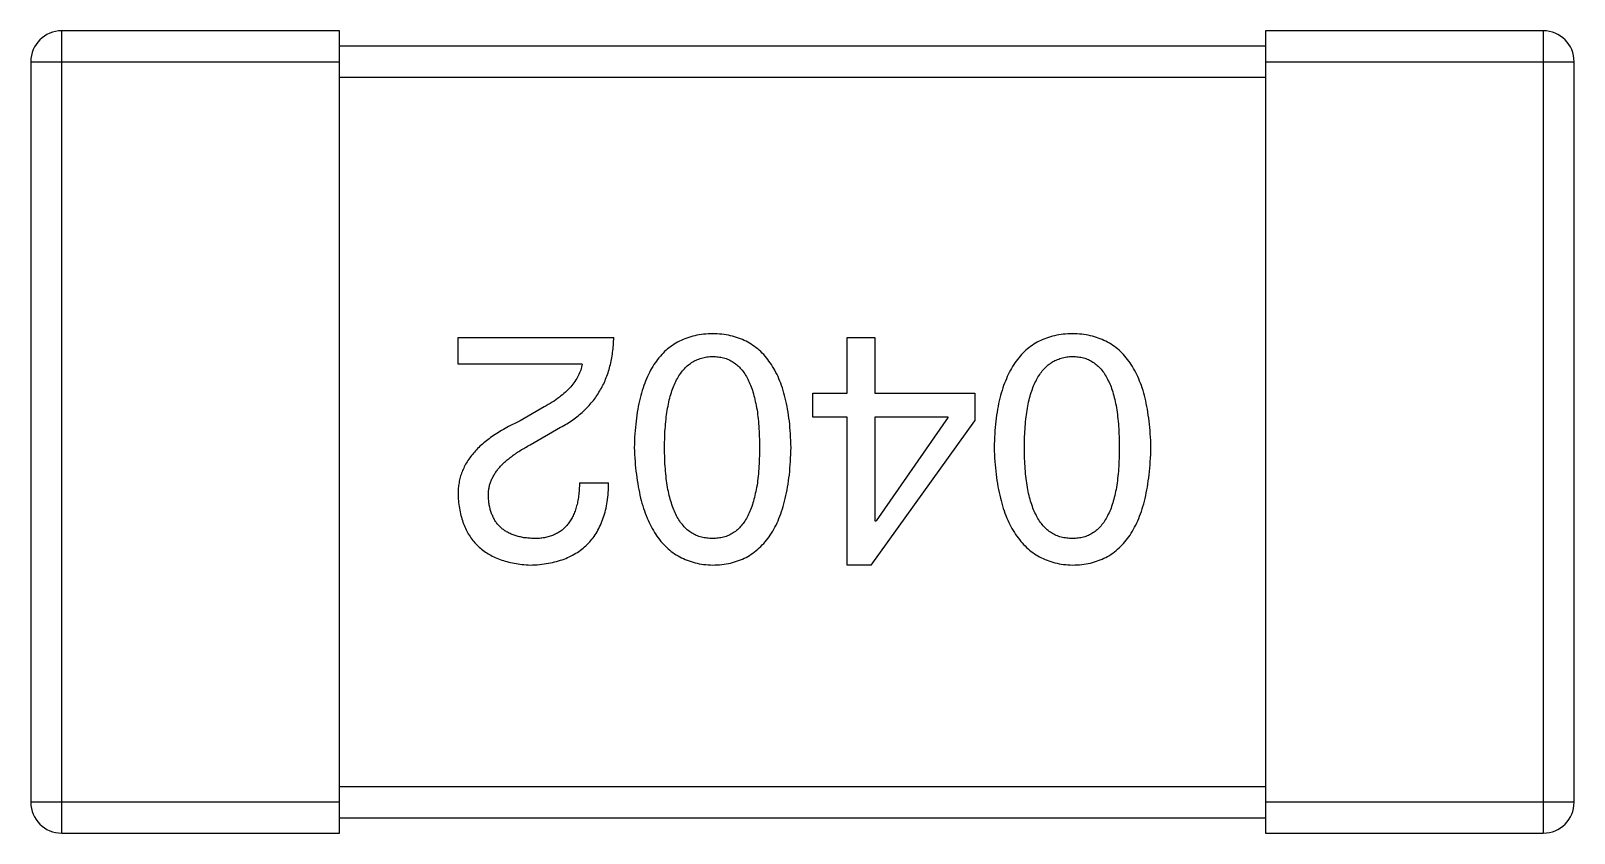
# Model space of a CAD drawing. Header units: inches. Extents: x 4.1 to 94, y -51.8 to -2.2.
# Drawn here: x 77.104 to 78.104, y -23.325 to -22.805 of the extents above; entities that cross this region are included whole.
import ezdxf

# ---------------------------------------------------------------- set-up
doc = ezdxf.new("R2010")
doc.units = ezdxf.units.IN
doc.header["$LTSCALE"] = 1.21
doc.header["$MEASUREMENT"] = 0
doc.layers.get('0').update_dxf_attribs({"linetype": 'CONTINUOUS'})

msp = doc.modelspace()

# ---------------------------------------------------------------- linework, layer by layer
at = {"color": 7, "linetype": 'Continuous'}
for p, q in [((77.1241, -23.3251), (77.1241, -22.8051)), ((77.3041, -22.8051), (77.1241, -22.8051)), ((77.3041, -23.3251), (77.3041, -22.8051)), ((77.9041, -22.8051), (77.9041, -23.3251)), ((78.0841, -22.8051), (77.9041, -22.8051)), ((78.0841, -22.8051), (78.0841, -23.3251)), ((77.9041, -22.8151), (77.3041, -22.8151)), ((77.1041, -22.8251), (77.1041, -23.3051)), ((77.1041, -22.8251), (77.3041, -22.8251)), ((77.9041, -22.8251), (78.1041, -22.8251)), ((78.1041, -23.3051), (78.1041, -22.8251)), ((77.3041, -22.8351), (77.9041, -22.8351)), ((77.381, -23.0211), (77.381, -23.0039)), ((77.381, -23.0039), (77.4818, -23.0039)), ((77.633, -23.0399), (77.633, -23.0039)), ((77.633, -23.0039), (77.651, -23.0039)), ((77.651, -23.0039), (77.651, -23.0399)), ((77.4613, -23.0211), (77.381, -23.0211)), ((77.6109, -23.0555), (77.6109, -23.0399)), ((77.6109, -23.0399), (77.633, -23.0399)), ((77.651, -23.0399), (77.7158, -23.0399)), ((77.7158, -23.0399), (77.7158, -23.058)), ((77.4367, -23.0489), (77.4212, -23.058)), ((77.633, -23.0555), (77.6109, -23.0555)), ((77.633, -23.1514), (77.633, -23.0555)), ((77.6486, -23.1514), (77.7158, -23.058)), ((77.651, -23.0555), (77.651, -23.1227)), ((77.6986, -23.0555), (77.651, -23.0555)), ((77.6986, -23.0555), (77.6518, -23.1227)), ((77.4277, -23.0735), (77.4474, -23.0621)), ((77.4597, -23.0981), (77.4785, -23.0981)), ((77.651, -23.1227), (77.6518, -23.1227)), ((77.6486, -23.1514), (77.633, -23.1514)), ((77.9041, -23.2951), (77.3041, -23.2951)), ((77.3041, -23.3051), (77.1041, -23.3051)), ((78.1041, -23.3051), (77.9041, -23.3051)), ((77.3041, -23.3151), (77.9041, -23.3151)), ((77.1241, -23.3251), (77.3041, -23.3251)), ((77.9041, -23.3251), (78.0841, -23.3251))]:
    msp.add_line(p, q, dxfattribs=at)
for centre, start, end in [((77.1241, -22.8251), 90, 180), ((78.0841, -22.8251), 0, 90), ((77.1241, -23.3051), 180, 270), ((78.0841, -23.3051), 270, 0)]:
    msp.add_arc(centre, 0.02, start, end, dxfattribs=at)
for points, knots in [([(77.4474, -23.0621), (77.4488, -23.0613), (77.4515, -23.0598), (77.4553, -23.0573), (77.4589, -23.0546), (77.4621, -23.0517), (77.4652, -23.0487), (77.468, -23.0455), (77.4706, -23.0421), (77.4728, -23.0385), (77.4749, -23.0348), (77.4766, -23.0309), (77.4782, -23.0268), (77.4794, -23.0225), (77.4804, -23.0181), (77.4811, -23.0135), (77.4816, -23.0088), (77.4818, -23.0055), (77.4818, -23.0039)], [0, 0, 0, 0, 0.065828, 0.130094, 0.192451, 0.254037, 0.313974, 0.373757, 0.433048, 0.492243, 0.551902, 0.611758, 0.672678, 0.734814, 0.798569, 0.863693, 0.930488, 1, 1, 1, 1]), ([(77.5459, -23.0014), (77.5439, -23.0015), (77.5401, -23.0017), (77.5344, -23.0026), (77.5292, -23.0041), (77.5243, -23.0062), (77.5198, -23.0089), (77.5156, -23.0121), (77.5119, -23.0159), (77.5085, -23.0203), (77.5055, -23.0252), (77.5029, -23.0307), (77.5007, -23.0367), (77.4988, -23.0433), (77.4973, -23.0505), (77.4962, -23.0582), (77.4954, -23.0665), (77.4952, -23.0722), (77.4951, -23.0752)], [0, 0, 0, 0, 0.059134, 0.115603, 0.169236, 0.221572, 0.273254, 0.32474, 0.377319, 0.431815, 0.488555, 0.548609, 0.612242, 0.680182, 0.75251, 0.829782, 0.91231, 1, 1, 1, 1]), ([(77.5967, -23.0752), (77.5966, -23.0722), (77.5964, -23.0665), (77.5957, -23.0582), (77.5946, -23.0505), (77.5931, -23.0433), (77.5912, -23.0367), (77.589, -23.0307), (77.5864, -23.0252), (77.5833, -23.0203), (77.58, -23.0159), (77.5762, -23.0121), (77.5721, -23.0089), (77.5676, -23.0062), (77.5627, -23.0041), (77.5574, -23.0026), (77.5518, -23.0017), (77.5479, -23.0015), (77.5459, -23.0014)], [0, 0, 0, 0, 0.087693, 0.170223, 0.247496, 0.319826, 0.387768, 0.451403, 0.511459, 0.568358, 0.622671, 0.675251, 0.726739, 0.778422, 0.830759, 0.884394, 0.940865, 1, 1, 1, 1]), ([(77.7791, -23.0014), (77.7771, -23.0015), (77.7732, -23.0017), (77.7676, -23.0026), (77.7623, -23.0041), (77.7574, -23.0062), (77.7529, -23.0089), (77.7488, -23.0121), (77.745, -23.0159), (77.7416, -23.0203), (77.7387, -23.0252), (77.7361, -23.0307), (77.7338, -23.0367), (77.7319, -23.0433), (77.7304, -23.0505), (77.7293, -23.0582), (77.7286, -23.0665), (77.7284, -23.0722), (77.7283, -23.0752)], [0, 0, 0, 0, 0.059134, 0.115603, 0.169236, 0.221572, 0.273254, 0.32474, 0.377319, 0.431815, 0.488555, 0.548609, 0.612242, 0.680182, 0.75251, 0.829782, 0.91231, 1, 1, 1, 1]), ([(77.8299, -23.0752), (77.8298, -23.0722), (77.8296, -23.0665), (77.8288, -23.0582), (77.8277, -23.0505), (77.8262, -23.0433), (77.8244, -23.0367), (77.8221, -23.0307), (77.8195, -23.0252), (77.8165, -23.0203), (77.8132, -23.0159), (77.8094, -23.0121), (77.8052, -23.0089), (77.8007, -23.0062), (77.7958, -23.0041), (77.7906, -23.0026), (77.785, -23.0017), (77.7811, -23.0015), (77.7791, -23.0014)], [0, 0, 0, 0, 0.087693, 0.170223, 0.247496, 0.319826, 0.387768, 0.451403, 0.511459, 0.568358, 0.622671, 0.675251, 0.726739, 0.778422, 0.830759, 0.884394, 0.940865, 1, 1, 1, 1]), ([(77.5148, -23.0752), (77.5148, -23.0728), (77.5148, -23.0683), (77.5152, -23.0617), (77.5158, -23.0555), (77.5167, -23.0498), (77.5177, -23.0445), (77.5191, -23.0397), (77.5206, -23.0353), (77.5225, -23.0314), (77.5245, -23.0279), (77.5269, -23.0248), (77.5294, -23.0222), (77.5322, -23.0201), (77.5353, -23.0184), (77.5386, -23.0172), (77.5422, -23.0164), (77.5447, -23.0162), (77.5459, -23.0162)], [0, 0, 0, 0, 0.094834, 0.184067, 0.267029, 0.344713, 0.417334, 0.484367, 0.546941, 0.604717, 0.65953, 0.710539, 0.759381, 0.806382, 0.853027, 0.900623, 0.949121, 1, 1, 1, 1]), ([(77.5459, -23.0162), (77.5472, -23.0162), (77.5495, -23.0163), (77.553, -23.017), (77.5563, -23.0181), (77.5593, -23.0198), (77.562, -23.0219), (77.5645, -23.0244), (77.5668, -23.0275), (77.5688, -23.031), (77.5706, -23.0349), (77.5721, -23.0393), (77.5733, -23.0442), (77.5745, -23.0495), (77.5753, -23.0553), (77.5758, -23.0615), (77.5762, -23.0682), (77.5762, -23.0728), (77.5763, -23.0752)], [0, 0, 0, 0, 0.049766, 0.097012, 0.143225, 0.188786, 0.235079, 0.282962, 0.333687, 0.387747, 0.445963, 0.508657, 0.576545, 0.649868, 0.72822, 0.812712, 0.903543, 1, 1, 1, 1]), ([(77.7479, -23.0752), (77.748, -23.0728), (77.748, -23.0683), (77.7484, -23.0617), (77.749, -23.0555), (77.7498, -23.0498), (77.7509, -23.0445), (77.7522, -23.0397), (77.7538, -23.0353), (77.7556, -23.0314), (77.7577, -23.0279), (77.76, -23.0248), (77.7626, -23.0222), (77.7654, -23.0201), (77.7685, -23.0184), (77.7718, -23.0172), (77.7754, -23.0164), (77.7778, -23.0162), (77.7791, -23.0162)], [0, 0, 0, 0, 0.094834, 0.184067, 0.267029, 0.344713, 0.417334, 0.484367, 0.546941, 0.604717, 0.65953, 0.710539, 0.759381, 0.806382, 0.853027, 0.900623, 0.949121, 1, 1, 1, 1]), ([(77.7791, -23.0162), (77.7803, -23.0162), (77.7827, -23.0163), (77.7862, -23.017), (77.7894, -23.0181), (77.7924, -23.0198), (77.7952, -23.0219), (77.7977, -23.0244), (77.7999, -23.0275), (77.8019, -23.031), (77.8037, -23.0349), (77.8053, -23.0393), (77.8065, -23.0442), (77.8076, -23.0495), (77.8084, -23.0553), (77.809, -23.0615), (77.8093, -23.0682), (77.8094, -23.0728), (77.8094, -23.0752)], [0, 0, 0, 0, 0.049766, 0.097012, 0.143225, 0.188786, 0.235079, 0.282962, 0.333687, 0.387747, 0.445963, 0.508657, 0.576545, 0.649868, 0.72822, 0.812712, 0.903543, 1, 1, 1, 1]), ([(77.4613, -23.0211), (77.4611, -23.0224), (77.4605, -23.025), (77.4589, -23.0288), (77.4567, -23.0324), (77.4539, -23.036), (77.4505, -23.0394), (77.4465, -23.0427), (77.4419, -23.046), (77.4385, -23.0479), (77.4367, -23.0489)], [0, 0, 0, 0, 0.103034, 0.208166, 0.318255, 0.434664, 0.559728, 0.695394, 0.841708, 1, 1, 1, 1]), ([(77.4212, -23.058), (77.4195, -23.0587), (77.4162, -23.0603), (77.4114, -23.0628), (77.4071, -23.0654), (77.403, -23.068), (77.3993, -23.0708), (77.3959, -23.0736), (77.3929, -23.0766), (77.3902, -23.0796), (77.3879, -23.0827), (77.3858, -23.086), (77.3842, -23.0893), (77.3828, -23.0927), (77.3819, -23.0962), (77.3812, -23.0998), (77.3809, -23.1034), (77.381, -23.1059), (77.381, -23.1071)], [0, 0, 0, 0, 0.082731, 0.161257, 0.236138, 0.307554, 0.375712, 0.440848, 0.502916, 0.562567, 0.619798, 0.675716, 0.73039, 0.78386, 0.837315, 0.890547, 0.944917, 1, 1, 1, 1]), ([(77.4007, -23.108), (77.4006, -23.1072), (77.4005, -23.1055), (77.4007, -23.1031), (77.4011, -23.1008), (77.4017, -23.0984), (77.4026, -23.0961), (77.4037, -23.0939), (77.405, -23.0916), (77.4066, -23.0895), (77.4084, -23.0873), (77.4105, -23.0852), (77.4128, -23.0832), (77.4153, -23.0812), (77.4181, -23.0792), (77.4211, -23.0772), (77.4243, -23.0753), (77.4266, -23.0741), (77.4277, -23.0735)], [0, 0, 0, 0, 0.052237, 0.103888, 0.155485, 0.207395, 0.259864, 0.31356, 0.369176, 0.4266, 0.486836, 0.550048, 0.61567, 0.685271, 0.75824, 0.834614, 0.915635, 1, 1, 1, 1]), ([(77.4951, -23.0752), (77.4952, -23.0782), (77.4955, -23.084), (77.4964, -23.0925), (77.4976, -23.1004), (77.4991, -23.1078), (77.501, -23.1146), (77.5033, -23.1208), (77.5059, -23.1264), (77.5089, -23.1315), (77.5123, -23.136), (77.516, -23.14), (77.5201, -23.1434), (77.5246, -23.1461), (77.5294, -23.1483), (77.5346, -23.15), (77.5401, -23.1511), (77.544, -23.1513), (77.5459, -23.1514)], [0, 0, 0, 0, 0.088475, 0.171606, 0.249595, 0.322626, 0.391327, 0.455765, 0.516374, 0.573675, 0.628522, 0.681161, 0.732559, 0.783563, 0.83504, 0.887639, 0.942585, 1, 1, 1, 1]), ([(77.5459, -23.1342), (77.5447, -23.1341), (77.5422, -23.134), (77.5386, -23.1334), (77.5353, -23.1322), (77.5322, -23.1306), (77.5294, -23.1285), (77.5268, -23.1259), (77.5245, -23.1229), (77.5224, -23.1194), (77.5206, -23.1154), (77.5191, -23.111), (77.5177, -23.1062), (77.5166, -23.1009), (77.5158, -23.0951), (77.5152, -23.0889), (77.5148, -23.0822), (77.5148, -23.0776), (77.5148, -23.0752)], [0, 0, 0, 0, 0.050604, 0.098688, 0.145699, 0.191791, 0.238625, 0.286717, 0.337546, 0.391814, 0.449755, 0.512106, 0.579685, 0.652048, 0.730262, 0.814146, 0.904281, 1, 1, 1, 1]), ([(77.5763, -23.0752), (77.5762, -23.0776), (77.5762, -23.0822), (77.5758, -23.0889), (77.5753, -23.0951), (77.5745, -23.1009), (77.5733, -23.1062), (77.5721, -23.111), (77.5706, -23.1154), (77.5688, -23.1194), (77.5668, -23.1229), (77.5645, -23.1259), (77.562, -23.1285), (77.5593, -23.1306), (77.5563, -23.1322), (77.553, -23.1334), (77.5495, -23.134), (77.5472, -23.1341), (77.5459, -23.1342)], [0, 0, 0, 0, 0.096452, 0.187278, 0.271765, 0.350519, 0.423437, 0.491321, 0.554011, 0.612224, 0.666281, 0.717003, 0.764884, 0.811423, 0.856783, 0.902993, 0.950236, 1, 1, 1, 1]), ([(77.5459, -23.1514), (77.5479, -23.1513), (77.5518, -23.1511), (77.5574, -23.1502), (77.5627, -23.1486), (77.5676, -23.1465), (77.5721, -23.1437), (77.5762, -23.1403), (77.58, -23.1364), (77.5834, -23.1319), (77.5864, -23.1268), (77.589, -23.1211), (77.5912, -23.1149), (77.5931, -23.1081), (77.5946, -23.1007), (77.5957, -23.0927), (77.5964, -23.0841), (77.5966, -23.0782), (77.5967, -23.0752)], [0, 0, 0, 0, 0.057911, 0.113262, 0.165956, 0.217443, 0.268511, 0.319665, 0.372, 0.426129, 0.483365, 0.543779, 0.607756, 0.676562, 0.749704, 0.827713, 0.911177, 1, 1, 1, 1]), ([(77.7283, -23.0752), (77.7284, -23.0782), (77.7287, -23.084), (77.7295, -23.0925), (77.7307, -23.1004), (77.7322, -23.1078), (77.7341, -23.1146), (77.7364, -23.1208), (77.739, -23.1264), (77.7421, -23.1315), (77.7454, -23.136), (77.7492, -23.14), (77.7533, -23.1434), (77.7577, -23.1461), (77.7626, -23.1483), (77.7677, -23.15), (77.7733, -23.1511), (77.7771, -23.1513), (77.7791, -23.1514)], [0, 0, 0, 0, 0.088475, 0.171606, 0.249595, 0.322626, 0.391327, 0.455765, 0.516374, 0.573675, 0.628522, 0.681161, 0.732559, 0.783563, 0.83504, 0.887639, 0.942585, 1, 1, 1, 1]), ([(77.7791, -23.1342), (77.7778, -23.1341), (77.7754, -23.134), (77.7718, -23.1334), (77.7685, -23.1322), (77.7654, -23.1306), (77.7626, -23.1285), (77.76, -23.1259), (77.7577, -23.1229), (77.7556, -23.1194), (77.7538, -23.1154), (77.7522, -23.111), (77.7509, -23.1062), (77.7498, -23.1009), (77.749, -23.0951), (77.7484, -23.0889), (77.748, -23.0822), (77.748, -23.0776), (77.7479, -23.0752)], [0, 0, 0, 0, 0.050604, 0.098688, 0.145699, 0.191791, 0.238625, 0.286717, 0.337546, 0.391814, 0.449755, 0.512106, 0.579685, 0.652048, 0.730262, 0.814146, 0.904281, 1, 1, 1, 1]), ([(77.7791, -23.1514), (77.7811, -23.1513), (77.785, -23.1511), (77.7906, -23.1502), (77.7958, -23.1486), (77.8007, -23.1465), (77.8053, -23.1437), (77.8094, -23.1403), (77.8132, -23.1364), (77.8165, -23.1319), (77.8195, -23.1268), (77.8221, -23.1211), (77.8244, -23.1149), (77.8262, -23.1081), (77.8277, -23.1007), (77.8288, -23.0927), (77.8296, -23.0841), (77.8298, -23.0782), (77.8299, -23.0752)], [0, 0, 0, 0, 0.057911, 0.113262, 0.165956, 0.217443, 0.268511, 0.319665, 0.372, 0.426129, 0.483365, 0.543779, 0.607756, 0.676562, 0.749704, 0.827713, 0.911177, 1, 1, 1, 1]), ([(77.8094, -23.0752), (77.8094, -23.0776), (77.8093, -23.0822), (77.809, -23.0889), (77.8084, -23.0951), (77.8076, -23.1009), (77.8065, -23.1062), (77.8053, -23.111), (77.8037, -23.1154), (77.8019, -23.1194), (77.7999, -23.1229), (77.7977, -23.1259), (77.7952, -23.1285), (77.7924, -23.1306), (77.7894, -23.1322), (77.7862, -23.1334), (77.7827, -23.134), (77.7803, -23.1341), (77.7791, -23.1342)], [0, 0, 0, 0, 0.096452, 0.187278, 0.271765, 0.350519, 0.423437, 0.491321, 0.554011, 0.612224, 0.666281, 0.717003, 0.764884, 0.811423, 0.856783, 0.902993, 0.950236, 1, 1, 1, 1]), ([(77.4277, -23.1514), (77.4297, -23.1513), (77.4337, -23.1511), (77.4394, -23.1503), (77.4447, -23.1491), (77.4496, -23.1476), (77.4541, -23.1456), (77.4583, -23.1432), (77.4621, -23.1405), (77.4655, -23.1373), (77.4685, -23.1338), (77.4711, -23.1298), (77.4733, -23.1255), (77.4751, -23.1208), (77.4766, -23.1157), (77.4777, -23.1102), (77.4783, -23.1043), (77.4785, -23.1002), (77.4785, -23.0981)], [0, 0, 0, 0, 0.07282, 0.141057, 0.2062, 0.267672, 0.326735, 0.383519, 0.439188, 0.494454, 0.549628, 0.605958, 0.66397, 0.72402, 0.787502, 0.854127, 0.925065, 1, 1, 1, 1]), ([(77.4597, -23.0981), (77.4596, -23.0996), (77.4595, -23.1024), (77.4591, -23.1065), (77.4585, -23.1103), (77.4576, -23.1139), (77.4565, -23.1171), (77.4552, -23.1201), (77.4537, -23.1228), (77.4519, -23.1252), (77.45, -23.1273), (77.4478, -23.1292), (77.4454, -23.1307), (77.4428, -23.132), (77.4399, -23.133), (77.4369, -23.1337), (77.4336, -23.1341), (77.4313, -23.1342), (77.4302, -23.1342)], [0, 0, 0, 0, 0.082594, 0.15978, 0.232961, 0.301462, 0.365595, 0.426678, 0.484662, 0.540809, 0.595146, 0.648401, 0.702272, 0.757102, 0.813447, 0.872233, 0.934055, 1, 1, 1, 1]), ([(77.381, -23.1071), (77.3811, -23.1088), (77.3814, -23.1121), (77.3822, -23.1169), (77.3833, -23.1214), (77.3848, -23.1256), (77.3865, -23.1294), (77.3886, -23.133), (77.3911, -23.1362), (77.3939, -23.1392), (77.397, -23.1418), (77.4004, -23.1441), (77.4041, -23.1461), (77.4082, -23.1478), (77.4127, -23.1492), (77.4174, -23.1503), (77.4224, -23.151), (77.4259, -23.1513), (77.4277, -23.1514)], [0, 0, 0, 0, 0.070688, 0.137741, 0.201612, 0.262778, 0.321223, 0.378455, 0.434411, 0.490146, 0.546362, 0.603392, 0.662208, 0.723401, 0.787372, 0.85442, 0.925153, 1, 1, 1, 1]), ([(77.4302, -23.1342), (77.4291, -23.1341), (77.4269, -23.134), (77.4237, -23.1337), (77.4207, -23.133), (77.4179, -23.1323), (77.4153, -23.1313), (77.413, -23.1302), (77.4108, -23.1288), (77.4088, -23.1273), (77.4071, -23.1255), (77.4055, -23.1236), (77.4042, -23.1214), (77.4031, -23.1191), (77.4022, -23.1166), (77.4014, -23.1139), (77.4009, -23.111), (77.4008, -23.109), (77.4007, -23.108)], [0, 0, 0, 0, 0.076112, 0.148436, 0.216883, 0.281466, 0.34298, 0.402356, 0.459881, 0.51546, 0.571111, 0.62658, 0.683162, 0.741007, 0.801404, 0.863825, 0.930544, 1, 1, 1, 1])]:
    msp.add_open_spline(points, degree=3, knots=knots, dxfattribs=at)

doc.saveas('drawing.dxf')
